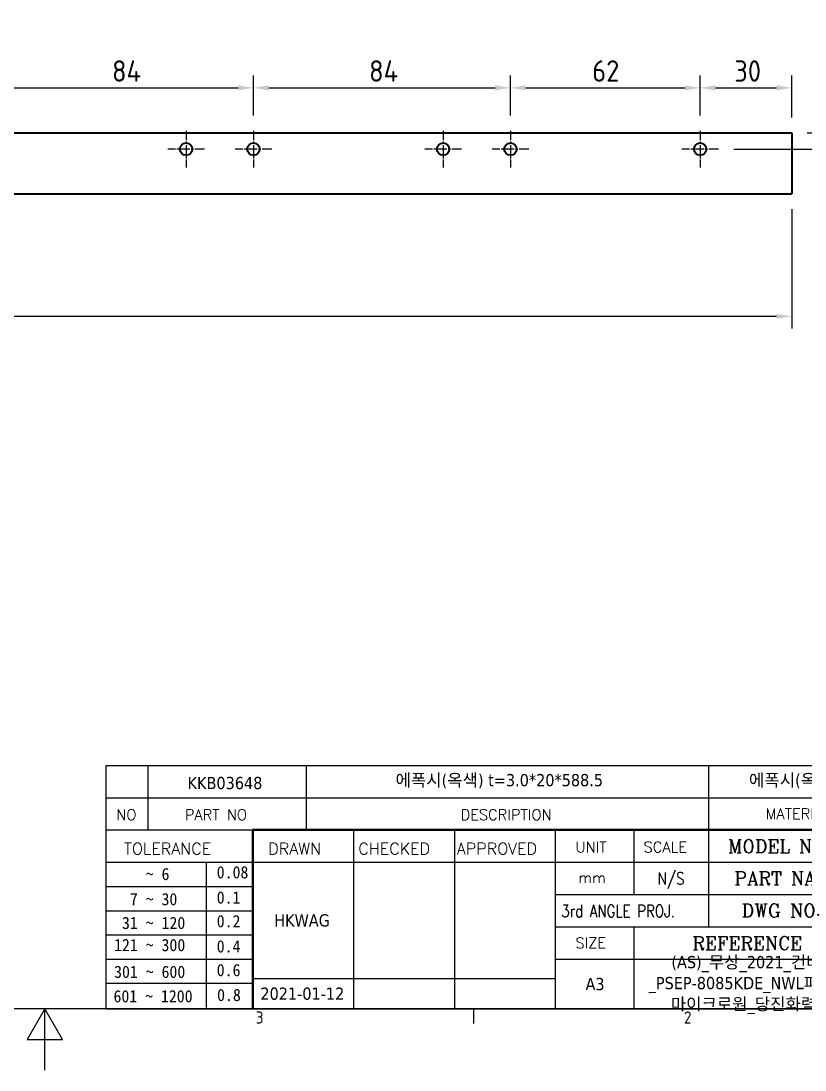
# Model space of a CAD drawing. Header units: millimetres. Extents: x 0 to 840, y 0 to 594.
# Drawn here: x 412.2 to 668.4, y 0 to 342.8 of the extents above; entities that cross this region are included whole.
import ezdxf
from ezdxf.enums import TextEntityAlignment as Align

# ---------------------------------------------------------------- set-up
doc = ezdxf.new("R2010")
doc.units = ezdxf.units.MM
doc.header["$LTSCALE"] = 2
doc.linetypes.add('CHAIN', pattern=[0.35429999999999995, 0.2362, -0.0295, 0.0591, -0.0295])
doc.layers.get('0').update_dxf_attribs({"color": 3, "lineweight": 25})
for name, color, linetype, lineweight in [('가시적인 것(ISO)', 3, 'Continuous', 40), ('경계(ISO)', 7, 'Continuous', 25), ('제목(ISO)', 5, 'Continuous', 50), ('중심 표식(ISO)', 1, 'Continuous', 25), ('치수(ISO)', 2, 'Continuous', 25)]:
    doc.layers.add(name, color=color, linetype=linetype, lineweight=lineweight)
doc.styles.add('HAN_291', font='')
doc.styles.add('RC_284', font='ROMANC.shx')
doc.styles.add('RC_287', font='ROMANC.shx')
doc.styles.add('RC_292', font='ROMANC.shx')
doc.styles.add('문자 텍스트_PSTEK_POSCO', font='isocp.shx')
doc.styles.add('치수 텍스트_PSTEK_POSCO', font='isocp.shx')
doc.styles.add('텍스트 스타일198', font='tahoma.ttf')
doc.styles.add('텍스트 스타일333', font='ROMANC.shx', dxfattribs={"width": 0.800000011920929})
doc.styles.get('HAN_291').set_extended_font_data('GulimChe')
doc.dimstyles.new('치수_PSTEK_POSCO', dxfattribs={"dimscale": 2, "dimtxt": 3.5, "dimasz": 2.5, "dimexe": 2, "dimexo": 2.5, "dimgap": 1, "dimtad": 1, "dimrnd": 1e-08, "dimdsep": 46, "dimtxsty": '치수 텍스트_PSTEK_POSCO', "dimcen": 0.09, "dimdle": 10, "dimclrd": 7, "dimclre": 7, "dimclrt": 2, "dimadec": 1, "dimazin": 2, "dimtfac": 1, "dimtmove": 0, "dimatfit": 3, "dimfxl": 0, "dimtolj": 1, "dimlwd": -1, "dimlwe": -1, "dimarcsym": 0})

# ---------------------------------------------------------------- blocks, each defined once
blk = doc.blocks.new('경계 Default Border')
at = {"layer": '경계(ISO)'}
blk.add_line((280, 10), (280, 7.599999904632568), dxfattribs=at)
at = {"layer": '경계(ISO)', "flags": 128}
for points in [[(10, 10), (10, 287.0000076293945), (410, 287.0000076293945), (410, 10), (10, 10)], [(210, 0), (210, 10), (207.1132469177246, 5), (212.8867530822754, 5), (210, 10)]]:
    blk.add_lwpolyline(points, dxfattribs=at)
at = {"layer": '경계(ISO)', "color": 2, "char_height": 2.000000029802322, "attachment_point": 7, "style": '문자 텍스트_PSTEK_POSCO'}
for s, insert in [('3', (244.4456930345745, 7.580929648038)), ('2', (314.418492964537, 7.580929648038))]:
    blk.add_mtext(s, dxfattribs=dict(at, insert=insert))
blk = doc.blocks.new('제목 블록 PSTEK')
at = {"color": 180}
for p, q in [((182.475792979055, 11.79100474011392), (182.4757929790549, 51.56524660363496)), ((182.4757929790549, 51.56524660363496), (372.4757929537551, 51.56524660363496)), ((189.2651435055721, 51.56524660363496), (189.2651435055722, 41.00524660363494)), ((215.2152739891528, 41.00524660363494), (215.2152739891528, 51.56524660363496)), ((280.8758854511282, 51.56524660363496), (280.8758854511282, 41.00524660363494)), ((182.475792979055, 46.2852466036349), (372.4757929537551, 46.28524660363492)), ((182.475792979055, 41.00524660363493), (206.451475290024, 41.00524660363493)), ((222.9401812389276, 11.79100474011392), (222.9401812389276, 41.00524660363494)), ((239.4288871878316, 11.79100474011392), (239.4288871878316, 41.00524660363494)), ((255.9175931367356, 11.79100474011392), (255.9175931367356, 41.00524660363494)), ((268.6918866058747, 41.00524660363494), (268.6918866058747, 30.44524660363498)), ((280.8758854511282, 41.00524660363494), (280.8758854511282, 25.16524660363502)), ((182.475792979055, 35.72524660363497), (206.451475290024, 35.72524660363497)), ((198.8621818849491, 12.02524660363491), (198.8621818849491, 35.72524660363497)), ((206.451475290024, 35.72524660363497), (372.4757929537551, 35.72524660363497)), ((182.475792979055, 31.77524660363492), (206.451475290024, 31.77524660363492)), ((255.917593136736, 30.44524660363498), (372.4757929537552, 30.44524660363501)), ((182.475792979055, 27.82524660363487), (206.451475290024, 27.82524660363487)), ((255.9175931367359, 25.16524660363502), (372.4757929537552, 25.165246603635)), ((268.6918866058744, 25.16524660363502), (268.6918866058744, 11.79100474011392)), ((182.475792979055, 23.87524660363505), (206.451475290024, 23.87524660363505)), ((182.475792979055, 19.92524660363478), (206.451475290024, 19.92524660363478)), ((255.9175931367359, 19.88524660363481), (310.0881549537553, 19.88524660363481)), ((182.475792979055, 15.97524660363496), (206.451475290024, 15.97524660363496)), ((206.451475290024, 16.74100474011396), (255.9175931367359, 16.74100474011396)), ((182.475792979055, 11.79100474011392), (372.4757929537551, 11.79100474011389))]:
    blk.add_line(p, q, dxfattribs=at)
at = {"color": 7, "lineweight": 50}
for p, q in [((206.4514752900237, 11.79100474011392), (206.4514752900237, 41.00524660363494)), ((206.451475290024, 41.00524660363494), (372.4757929537551, 41.00524660363496))]:
    blk.add_line(p, q, dxfattribs=at)
at = {"layer": '제목(ISO)', "lineweight": 18}
blk.add_line((182.475792979055, 35.72500474011393), (182.475792979055, 11.79100474011392), dxfattribs=at)
at = {"color": 2}
for s, height, style, p in [('NO', 1.742399930953979, 'RC_284', (184.135398793432, 42.62317362549192)), ('PART NO', 1.742399930953979, 'RC_284', (195.3359407378685, 42.62317362549192)), ('DESCRIPTION', 1.742399930953979, 'RC_284', (240.4025565652523, 42.62317362549192)), ('MODEL NAME', 2.178000062704086, 'RC_292', (284.096330289083, 37.25462520371384)), (' TOLERANCE', 1.899999976158142, 'RC_287', (184.0872874387979, 37.00893196870329)), ('DRAWN', 1.899999976158142, 'RC_287', (208.9766620976279, 37.00893196870329)), ('CHECKED', 1.899999976158142, 'RC_287', (223.6856844514997, 37.00893196870329)), ('APPROVED', 1.899999976158142, 'RC_287', (239.7795453577791, 37.00893196870329)), ('UNIT', 1.742399930953979, 'RC_284', (259.1652673287452, 37.34317362549218)), ('SCALE', 1.742399930953979, 'RC_284', (270.2934779252897, 37.34317362549218)), ('    ~ 6', 2.000000029802322, 'HAN_291', (183.7721304966814, 32.8176515608431)), ('0.08', 2.000000029802322, 'HAN_291', (200.5467345600617, 33.09873600004101)), ('mm', 1.742399930953979, 'RC_284', (259.6505418159997, 32.3543089683787)), ('PART NAME', 2.178000062704086, 'RC_292', (285.1416959765849, 32.03045329421792)), ('0.1', 2.000000029802322, 'HAN_291', (200.5467345600617, 28.98646558742206)), ('  7 ~ 30', 2.000000029802322, 'HAN_291', (183.7721304966814, 28.70538114822415)), (' DWG NO.', 2.178000062704086, 'RC_292', (284.8124284083233, 26.75045329421772)), (' 31 ~ 120', 2.000000029802322, 'HAN_291', (183.7721304966814, 24.82628181916237)), ('0.2', 2.000000029802322, 'HAN_291', (200.5467345600617, 25.10736625836028)), ('121 ~ 300', 2.000000029802322, 'HAN_291', (183.7721304966814, 21.21401206133254)), ('0.4', 2.000000029802322, 'HAN_291', (200.5467345600617, 20.99509650053045)), ('SIZE', 1.742399930953979, 'RC_284', (259.1652673287452, 21.69497768947366)), ('REFERENCE', 2.178000062704086, 'RC_292', (278.2741065029841, 21.43214925458022)), ('0.6', 2.000000029802322, 'HAN_291', (200.5467345600617, 17.11599717146868)), ('301 ~ 600', 2.000000029802322, 'HAN_291', (183.7721304966814, 16.83491273227077)), ('601 ~ 1200', 2.000000029802322, 'HAN_291', (183.6802025156883, 12.84759660881125)), ('0.8', 2.000000029802322, 'HAN_291', (200.6097246063884, 13.05732192299702))]:
    blk.add_text(s, height=height, dxfattribs=dict(at, style=style)).set_placement(p)
at = {"color": 2, "style": 'RC_284'}
blk.add_text('MATERIAL', height=1.742399930953979, dxfattribs=at).set_placement((295.4820202024417, 43.64524660363492), align=Align.MIDDLE_CENTER)
at = {"color": 7, "style": '텍스트 스타일333', "width": 0.7999999523162842}
blk.add_text('N/S', height=2.000000029802322, dxfattribs=at).set_placement((274.7838860285014, 33.08524660363496), align=Align.MIDDLE_CENTER)
at = {"color": 2, "style": '텍스트 스타일333', "width": 0.7999999523162842}
blk.add_text('3rd ANGLE PROJ.', height=2.000000029802322, dxfattribs=at).set_placement((256.8430306642954, 26.76148381654429))
at = {"layer": '제목(ISO)', "color": 7, "style": '텍스트 스타일198'}
for tag, p in [('부품_번호_001', (195.7843283186424, 47.68004260673702)), ('설명_001', (229.7595122887041, 48.15254984750509)), ('재질_001', (287.5148121100145, 48.155337874329)), ("3._Q'TY_001", (312.7454639947066, 47.92524659519486)), ('질량\\P3;_001', (350.3046145979153, 48.1643332325385)), ('1._MODEL_NAME_001', (328.2580745257211, 37.52172745615292)), ('제목_001', (337.2223155862142, 32.12933155161866)), ('설계자_001', (209.9396160013646, 25.23446884679021)), ('부품_번호_001', (334.4435685718743, 26.8052465951949)), ('프로젝트_001', (274.8314846455048, 18.41820947118037)), ('프로젝트_002', (271.1228462158974, 14.99433023252886)), ('작성_날짜_001', (207.6770236384131, 13.26600473167383)), ('시트_크기_001', (260.807090429518, 14.83812566343425)), ('프로젝트_003', (274.7304760262731, 11.57045099387735))]:
    blk.add_attdef(tag, p, '', height=2.000000029802322, dxfattribs=at)
for tag, p in [('4._COLOR', (327.6805273250926, 48.92524660363493)), ('점검자', (231.1845342133799, 26.23312567187446)), ('엔지니어링_승인자', (247.673240162284, 26.23312567187446)), ('점검_날짜', (231.1845342133799, 14.26600474011394)), ('엔지니어링_승인_날짜', (247.6732401622839, 14.26600474011394))]:
    blk.add_attdef(tag, text='', height=2.000000029802322, dxfattribs=at).set_placement(p, align=Align.MIDDLE_CENTER)
blk = doc.blocks.new('*D27')
at = {"layer": 'Defpoints', "color": 0, "transparency": 16777216}
for p in [(488.1141716735386, 320.9327234279186), (404.1141716735386, 306.9327234279186), (488.1141716735386, 306.9327234279186)]:
    blk.add_point(p, dxfattribs=at)
at = {"layer": '치수(ISO)', "color": 7, "transparency": 16777216}
for p, q in [((404.1141716735386, 311.9327234279186), (404.1141716735386, 324.9327234279186)), ((488.1141716735386, 311.9327234279186), (488.1141716735386, 324.9327234279186)), ((409.1141716735386, 320.9327234279186), (483.1141716735386, 320.9327234279186))]:
    blk.add_line(p, q, dxfattribs=at)
for points in [[(409.1141716735386, 321.7660567612519), (409.1141716735386, 320.0993900945853), (404.1141716735386, 320.9327234279186)], [(483.1141716735386, 321.7660567612519), (483.1141716735386, 320.0993900945853), (488.1141716735386, 320.9327234279186)]]:
    blk.add_solid(points, dxfattribs=at)
at = {"layer": '치수(ISO)', "color": 2, "transparency": 16777216, "insert": (441.9341716735387, 326.4327234279186), "char_height": 7, "attachment_point": 4, "style": '치수 텍스트_PSTEK_POSCO'}
blk.add_mtext('\\A1;84', dxfattribs=at)
blk = doc.blocks.new('*D28')
at = {"layer": 'Defpoints', "color": 0, "transparency": 16777216}
for p in [(572.1141716735385, 320.9327234279186), (488.1141716735386, 306.9327234279186), (572.1141716735385, 306.9327234279186)]:
    blk.add_point(p, dxfattribs=at)
at = {"layer": '치수(ISO)', "color": 7, "transparency": 16777216}
for p, q in [((488.1141716735386, 311.9327234279186), (488.1141716735386, 324.9327234279186)), ((572.1141716735385, 311.9327234279186), (572.1141716735385, 324.9327234279186)), ((493.1141716735386, 320.9327234279186), (567.1141716735385, 320.9327234279186))]:
    blk.add_line(p, q, dxfattribs=at)
for points in [[(493.1141716735386, 321.7660567612519), (493.1141716735386, 320.0993900945853), (488.1141716735386, 320.9327234279186)], [(567.1141716735385, 321.7660567612519), (567.1141716735385, 320.0993900945853), (572.1141716735385, 320.9327234279186)]]:
    blk.add_solid(points, dxfattribs=at)
at = {"layer": '치수(ISO)', "color": 2, "transparency": 16777216, "insert": (525.9341716735386, 326.4327234279186), "char_height": 7, "attachment_point": 4, "style": '치수 텍스트_PSTEK_POSCO'}
blk.add_mtext('\\A1;84', dxfattribs=at)
blk = doc.blocks.new('*D29')
at = {"layer": 'Defpoints', "color": 0, "transparency": 16777216}
for p in [(634.1141716735386, 320.9327234279186), (572.1141716735385, 306.9327234279186), (634.1141716735386, 306.9327234279186)]:
    blk.add_point(p, dxfattribs=at)
at = {"layer": '치수(ISO)', "color": 7, "transparency": 16777216}
for p, q in [((572.1141716735385, 311.9327234279186), (572.1141716735385, 324.9327234279186)), ((634.1141716735386, 311.9327234279186), (634.1141716735386, 324.9327234279186)), ((577.1141716735385, 320.9327234279186), (629.1141716735386, 320.9327234279186))]:
    blk.add_line(p, q, dxfattribs=at)
for points in [[(577.1141716735385, 321.7660567612519), (577.1141716735385, 320.0993900945853), (572.1141716735385, 320.9327234279186)], [(629.1141716735386, 321.7660567612519), (629.1141716735386, 320.0993900945853), (634.1141716735386, 320.9327234279186)]]:
    blk.add_solid(points, dxfattribs=at)
at = {"layer": '치수(ISO)', "color": 2, "transparency": 16777216, "insert": (598.8645161617275, 326.4334124042966), "char_height": 7, "attachment_point": 4, "style": '치수 텍스트_PSTEK_POSCO'}
blk.add_mtext('\\A1;62', dxfattribs=at)
blk = doc.blocks.new('*D30')
at = {"layer": 'Defpoints', "color": 0, "transparency": 16777216}
for p in [(664.1141716735387, 320.9327234279186), (634.1141716735386, 306.9327234279186), (664.1141716735387, 306.2827234279186)]:
    blk.add_point(p, dxfattribs=at)
at = {"layer": '치수(ISO)', "color": 7, "transparency": 16777216}
for p, q in [((634.1141716735386, 311.9327234279186), (634.1141716735386, 324.9327234279186)), ((664.1141716735387, 311.2827234279186), (664.1141716735387, 324.9327234279186)), ((639.1141716735386, 320.9327234279186), (659.1141716735387, 320.9327234279186))]:
    blk.add_line(p, q, dxfattribs=at)
for points in [[(639.1141716735386, 321.7660567612519), (639.1141716735386, 320.0993900945853), (634.1141716735386, 320.9327234279186)], [(659.1141716735387, 321.7660567612519), (659.1141716735387, 320.0993900945853), (664.1141716735387, 320.9327234279186)]]:
    blk.add_solid(points, dxfattribs=at)
at = {"layer": '치수(ISO)', "color": 2, "transparency": 16777216, "insert": (645.2814157680269, 326.4327234279186), "char_height": 7, "attachment_point": 4, "style": '치수 텍스트_PSTEK_POSCO'}
blk.add_mtext('\\A1;30', dxfattribs=at)
blk = doc.blocks.new('*D32')
at = {"layer": 'Defpoints', "color": 0, "transparency": 16777216}
for p in [(664.1141716735386, 306.2827234279186), (640.1141716735385, 300.9327234279186), (696.4438730161179, 300.9327234279186)]:
    blk.add_point(p, dxfattribs=at)
at = {"layer": '치수(ISO)', "color": 7, "transparency": 16777216}
for p, q in [((696.4438730161179, 311.2827234279186), (696.4438730161179, 335.2726729215798)), ((669.1141716735386, 306.2827234279186), (700.4438730161179, 306.2827234279186)), ((696.4438730161179, 300.9327234279186), (696.4438730161179, 306.2827234279186)), ((645.1141716735385, 300.9327234279186), (700.4438730161179, 300.9327234279186)), ((696.4438730161179, 295.9327234279186), (696.4438730161179, 290.9327234279186))]:
    blk.add_line(p, q, dxfattribs=at)
for points in [[(695.6105396827845, 311.2827234279186), (697.2772063494513, 311.2827234279186), (696.4438730161179, 306.2827234279186)], [(695.6105396827845, 295.9327234279186), (697.2772063494513, 295.9327234279186), (696.4438730161179, 300.9327234279186)]]:
    blk.add_solid(points, dxfattribs=at)
at = {"layer": '치수(ISO)', "color": 2, "transparency": 16777216, "insert": (690.9438730161178, 318.2827234279187), "char_height": 7, "attachment_point": 4, "rotation": 90, "style": '치수 텍스트_PSTEK_POSCO'}
blk.add_mtext('\\A1;5.35', dxfattribs=at)
blk = doc.blocks.new('*D33')
at = {"layer": 'Defpoints', "color": 0, "transparency": 16777216}
for p in [(60.6141716735387, 286.2827234279186), (664.1141716735387, 286.2827234279187), (664.1141716735387, 246.2827234279186)]:
    blk.add_point(p, dxfattribs=at)
at = {"layer": '치수(ISO)', "color": 7, "transparency": 16777216}
for p, q in [((60.6141716735387, 281.2827234279186), (60.6141716735387, 242.2827234279186)), ((664.1141716735387, 281.2827234279187), (664.1141716735387, 242.2827234279186)), ((65.61417167353869, 246.2827234279186), (659.1141716735387, 246.2827234279186))]:
    blk.add_line(p, q, dxfattribs=at)
for points in [[(65.61417167353869, 247.1160567612519), (65.61417167353869, 245.4493900945853), (60.6141716735387, 246.2827234279186)], [(659.1141716735387, 247.1160567612519), (659.1141716735387, 245.4493900945853), (664.1141716735387, 246.2827234279186)]]:
    blk.add_solid(points, dxfattribs=at)
at = {"layer": '치수(ISO)', "color": 2, "transparency": 16777216, "insert": (344.7097481078105, 251.7827234279186), "char_height": 7, "attachment_point": 4, "style": '치수 텍스트_PSTEK_POSCO'}
blk.add_mtext('\\A1;603.5', dxfattribs=at)

msp = doc.modelspace()

# ---------------------------------------------------------------- linework, layer by layer
at = {"layer": '가시적인 것(ISO)'}
for p, q in [((60.61417167353866, 306.2827234279186), (664.1141716735387, 306.2827234279186)), ((664.1141716735387, 306.2827234279186), (664.1141716735387, 286.2827234279187)), ((60.61417167353866, 286.2827234279185), (664.1141716735387, 286.2827234279187))]:
    msp.add_line(p, q, dxfattribs=at)
for centre in [(466.1141716735386, 300.9327234279186), (488.1141716735386, 300.9327234279186), (550.1141716735385, 300.9327234279186), (572.1141716735385, 300.9327234279186), (634.1141716735386, 300.9327234279186)]:
    msp.add_circle(centre, 2, dxfattribs=at)
at = {"layer": '중심 표식(ISO)', "linetype": 'CHAIN', "ltscale": 6.667144298553467}
for p, q in [((466.1141716735386, 306.9327234279186), (466.1141716735386, 294.9327234279186)), ((488.1141716735386, 306.9327234279186), (488.1141716735386, 294.9327234279186)), ((550.1141716735386, 306.9327234279186), (550.1141716735386, 294.9327234279186)), ((572.1141716735385, 306.9327234279186), (572.1141716735385, 294.9327234279186)), ((634.1141716735386, 306.9327234279186), (634.1141716735386, 294.9327234279186)), ((472.1141716735386, 300.9327234279186), (460.1141716735386, 300.9327234279186)), ((494.1141716735387, 300.9327234279186), (482.1141716735386, 300.9327234279186)), ((556.1141716735386, 300.9327234279186), (544.1141716735386, 300.9327234279186)), ((578.1141716735386, 300.9327234279186), (566.1141716735385, 300.9327234279186)), ((640.1141716735385, 300.9327234279186), (628.1141716735386, 300.9327234279186))]:
    msp.add_line(p, q, dxfattribs=at)

# ---------------------------------------------------------------- block references
at = {"xscale": 2, "yscale": 2, "zscale": 2}
msp.add_blockref('경계 Default Border', (0, 0), dxfattribs=at)
ref = msp.add_blockref('제목 블록 PSTEK', (75.04841409248968, -3.58200948022779), dxfattribs=dict(xscale=2, yscale=2, zscale=2))
ref.add_attrib('설계자_001', 'HKWAG', (494.9276460952188, 46.88692821335263), dxfattribs={"layer": '제목(ISO)', "color": 7, "height": 4.000000059604645, "style": '텍스트 스타일198'})
ref.add_attrib('프로젝트_001', '(AS)_무상_2021_컨버터', (624.7113833834992, 33.25440946213294), dxfattribs={"layer": '제목(ISO)', "color": 7, "height": 4.000000059604645, "style": '텍스트 스타일198'})
ref.add_attrib('시트_크기_001', 'A3', (596.6625949515255, 26.09424184664072), dxfattribs={"layer": '제목(ISO)', "color": 7, "height": 4.000000059604645, "style": '텍스트 스타일198'})
ref.add_attrib('작성_날짜_001', '2021-01-12', (490.4024613693159, 22.94999998311987), dxfattribs={"layer": '제목(ISO)', "color": 7, "height": 4.000000059604645, "style": '텍스트 스타일198'})
ref.add_attrib('재질_001', '에폭시(옥색)', (650.0780383125189, 92.72866626843022), dxfattribs={"layer": '제목(ISO)', "color": 7, "height": 4.000000059604645, "style": '텍스트 스타일198'})
ref.add_attrib('설명_001', '에폭시(옥색) t=3.0*20*588.5', (534.567438669898, 92.72309021478239), dxfattribs={"layer": '제목(ISO)', "color": 7, "height": 4.000000059604645, "style": '텍스트 스타일198'})
ref.add_attrib('부품_번호_001', 'KKB03648', (466.6170707297744, 91.77807573324625), dxfattribs={"layer": '제목(ISO)', "color": 7, "height": 4.000000059604645, "style": '텍스트 스타일198'})
ref.add_attrib('프로젝트_002', '_PSEP-8085KDE_NWL퍼시픽_', (617.2941065242843, 26.40665098482993), dxfattribs={"layer": '제목(ISO)', "color": 7, "height": 4.000000059604645, "style": '텍스트 스타일198'})
ref.add_attrib('프로젝트_003', '마이크로원_당진화력_2', (624.5093661450358, 19.55889250752691), dxfattribs={"layer": '제목(ISO)', "color": 7, "height": 4.000000059604645, "style": '텍스트 스타일198'})

# ---------------------------------------------------------------- dimensions: what is measured, and where the dimension line sits
at = {"layer": '치수(ISO)', "color": 7}
for base, p1, p2, angle, override, picture, middle in [((696.4438730161179, 300.9327234279186), (664.1141716735386, 306.2827234279186), (640.1141716735385, 300.9327234279186), 270, {"dimdec": 2, "dimtp": 0, "dimtm": -0, "dimtdec": 2, "dimtofl": 1, "dimatfit": 1}, '*D32', (696.4438730161178, 325.7776981747493)), ((488.1141716735386, 320.9327234279186), (404.1141716735386, 306.9327234279186), (488.1141716735386, 306.9327234279186), 180, {"dimdec": 2, "dimtp": 0, "dimtm": -0, "dimtdec": 2, "dimtofl": 0, "dimatfit": 1}, '*D27', (446.1341716735387, 320.9327234279186)), ((572.1141716735385, 320.9327234279186), (488.1141716735386, 306.9327234279186), (572.1141716735385, 306.9327234279186), 180, {"dimdec": 2, "dimtp": 0, "dimtm": -0, "dimtdec": 2, "dimtofl": 0, "dimatfit": 1}, '*D28', (530.1341716735386, 320.9327234279186)), ((634.1141716735386, 320.9327234279186), (572.1141716735385, 306.9327234279186), (634.1141716735386, 306.9327234279186), 180, {"dimdec": 2, "dimtp": 0, "dimtm": -0, "dimtdec": 2, "dimtofl": 0, "dimatfit": 1}, '*D29', (603.1341716735385, 320.9327234279186)), ((664.1141716735387, 320.9327234279186), (634.1141716735386, 306.9327234279186), (664.1141716735387, 306.2827234279186), 180, {"dimdec": 2, "dimtp": 0, "dimtm": -0, "dimtdec": 2, "dimtofl": 0, "dimatfit": 1}, '*D30', (649.1341716735387, 320.9327234279186)), ((664.1141716735387, 246.2827234279186), (60.6141716735387, 286.2827234279186), (664.1141716735387, 286.2827234279187), 180, {"dimdec": 2, "dimtp": 0, "dimtm": -0, "dimtdec": 2, "dimtofl": 0, "dimatfit": 1}, '*D33', (354.8641716735387, 246.2827234279186))]:
    dim = msp.add_linear_dim(base=base, p1=p1, p2=p2, angle=angle, dimstyle='치수_PSTEK_POSCO', override=override, dxfattribs=at)
    dim.commit()
    dim.dimension.update_dxf_attribs({"geometry": picture, "text_midpoint": middle, "dimtype": 160})

doc.saveas('drawing.dxf')
